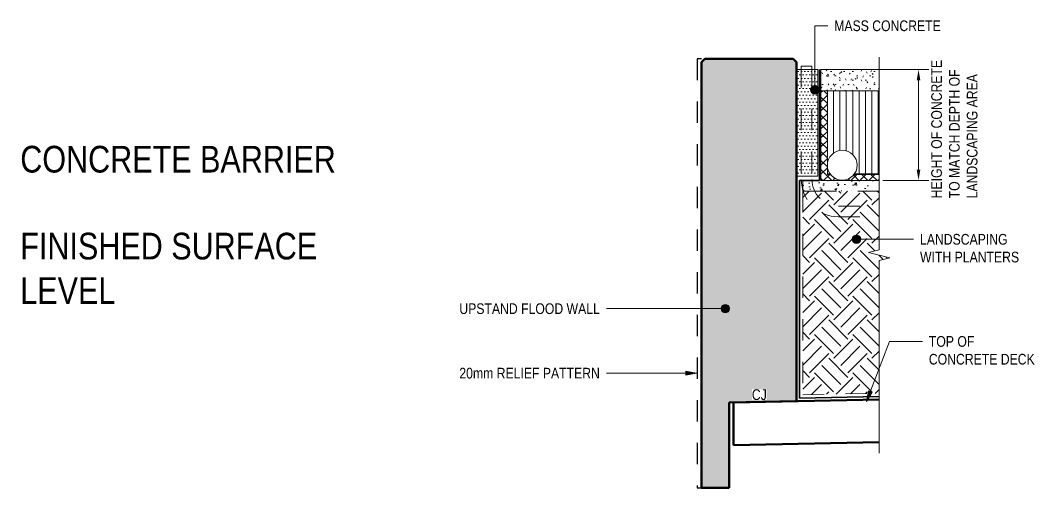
# Model space of a CAD drawing. Header units: metres. Extents: x 305 to 401, y 3 to 1216.
# Drawn here: x 389.468 to 394.224, y 21.18 to 23.372 of the extents above; entities that cross this region are included whole.
import ezdxf

# ---------------------------------------------------------------- set-up
doc = ezdxf.new("R2010")
doc.units = ezdxf.units.M
doc.linetypes.add('JacobsDash', pattern=[0.0045, 0.003, -0.0015])
doc.layers.get('Defpoints').update_dxf_attribs({"color": 41})
for name, color, linetype, lineweight in [('A-ANNO-DIMS', 7, 'Continuous', 9), ('A-DETL', 7, 'Continuous', 13), ('A-DETL-GENF', 7, 'Continuous', 9), ('A-FLOR', 7, 'Continuous', 50), ('A-WALL', 7, 'Continuous', 50), ('G-ANNO-TEXT', 7, 'Continuous', 9)]:
    doc.layers.add(name, color=color, linetype=linetype, lineweight=lineweight)
doc.styles.add('Arial Narrow_1', font='ARIALN.TTF', dxfattribs={"height": 0.125})
doc.styles.add('Arial Narrow_3', font='ARIALN.TTF', dxfattribs={"height": 0.05})
doc.dimstyles.new('Dimension_Standard_O__mm__1', dxfattribs={"dimscale": 0.3048, "dimtxt": 0.051172, "dimasz": 0.164042, "dimexe": 0.15748, "dimexo": 0.098425, "dimgap": 0.098425, "dimtad": 1, "dimdec": 0, "dimlfac": 1000, "dimzin": 0, "dimdsep": 46, "dimtxsty": 'Arial Narrow_3', "dimsah": 1, "dimcen": 0.09, "dimaunit": 1, "dimadec": 4, "dimazin": 0, "dimtfac": 1, "dimtdec": 4, "dimtix": 1, "dimtmove": 0, "dimatfit": 3, "dimfxl": 1, "dimtvp": 1, "dimtfill": 1, "dimtolj": 1, "dimtzin": 0, "dimlwd": 18, "dimlwe": 18, "dimarcsym": 2})
pattern_1 = [(50, (393.55044, 22.258), (0.09255, -0.008094), [0.00968, -0.10645]), (355, (393.55044, 22.258), (-0.017899, 0.09706), [0.00774, -0.08516]), (100.451, (393.55844, 22.258), (0.074652, 0.088957), [0.00822, -0.09047]), (46.184, (393.55044, 22.284), (0.137706, -0.021356), [0.01452, -0.15968]), (96.636, (393.56144, 22.282), (0.120603, 0.12569), [0.01234, -0.1357]), (351.184, (393.55044, 22.284), (0.1206, 0.12569), [0.01161, -0.12774]), (21, (393.56344, 22.278), (0.077022, -0.051948), [0.00968, -0.10645]), (326, (393.56344, 22.278), (0.0314, 0.093568), [0.00774, -0.08516]), (71.451, (393.56944, 22.273), (0.10842, 0.041612), [0.00822, -0.09047]), (37.5, (393.550437, 22.258), (0.0015678, 0.0429498), [0.00067, -0.08346, 0.00067, -0.08578, -0.08548]), (37.5, (393.550437, 22.258), (0.0015678, 0.0429498), [-0.17058, 0.00067, -0.08481]), (7.5, (393.550437, 22.258), (0.033947, 0.0508964), [0.00067, -0.04862, 0.00067, -0.08152, -0.03258]), (7.5, (393.550437, 22.258), (0.033947, 0.0508964), [-0.13148, 0.00067, -0.03191]), (327.5, (393.521437, 22.258), (0.0688804, -0.0029161), [0.00067, -0.03159, 0.00067, -0.09997, -0.13355]), (327.5, (393.521437, 22.258), (0.0688804, -0.0029161), [-0.1329, 0.00067, -0.13288]), (317.5, (393.508437, 22.258), (0.075246, 0.012918), [0.00067, -0.04126, 0.00067, -0.06617, -0.09484]), (317.5, (393.508437, 22.258), (0.075246, 0.012918), [-0.10877, 0.00067, -0.09417])]

# ---------------------------------------------------------------- blocks, each defined once
blk = doc.blocks.new('North_Wall - North_Wall-6845343-DRG-2873123 - SECTION 2')
at = {"layer": 'A-WALL', "linetype": 'JacobsDash', "lineweight": 18, "true_color": 0xc0c0c0}
for points in [[(-1212.5187, 21.1802), (-1212.3887, 21.1802), (-1212.3887, 21.5802), (-1212.0737, 21.5865), (-1212.0737, 23.1757), (-1212.0887, 23.1907), (-1212.5037, 23.1907), (-1212.5187, 23.1757), (-1212.5187, 21.3801)], [(-1212.0737, 23.1757), (-1212.0737, 23.1757), (-1212.0887, 23.1907)]]:
    blk.add_hatch(color=9, dxfattribs=at).paths.add_polyline_path(points)
at = {"layer": 'A-WALL'}
for p, q in [((-1212.5037, 23.1907), (-1212.5187, 23.1757)), ((-1212.5187, 23.1757), (-1212.5187, 21.1802)), ((-1212.5187, 23.1757), (-1212.5187, 23.1757)), ((-1212.0887, 23.1907), (-1212.5037, 23.1907)), ((-1212.5037, 23.1907), (-1212.5037, 23.1907)), ((-1212.0737, 23.1757), (-1212.0887, 23.1907)), ((-1212.0887, 23.1907), (-1212.0887, 23.1907)), ((-1212.0737, 21.5865), (-1212.0737, 23.1757)), ((-1212.0737, 23.1757), (-1212.0737, 23.1757)), ((-1212.3887, 21.5802), (-1212.0737, 21.5865)), ((-1212.3887, 21.1802), (-1212.3887, 21.5802)), ((-1212.5187, 21.1802), (-1212.3887, 21.1802))]:
    blk.add_line(p, q, dxfattribs=at)
blk = doc.blocks.new('CS_DET_BreakLine_ViewScale - Std Break-6877854-DRG-2873123 - SECTION 2')
at = {"layer": 'A-DETL-GENF'}
for p, q in [((-1211.6863, 23.1987), (-1211.6863, 22.2954)), ((-1211.6863, 22.2954), (-1211.7363, 22.2829)), ((-1211.7363, 22.2829), (-1211.6363, 22.2579)), ((-1211.6363, 22.2579), (-1211.6863, 22.2454)), ((-1211.6863, 22.2454), (-1211.6863, 21.3421))]:
    blk.add_line(p, q, dxfattribs=at)
blk = doc.blocks.new('DIMBLOCK14-DRG-2873123 - SECTION 2')
at = {"layer": 'A-ANNO-DIMS', "color": 0, "lineweight": 18, "transparency": 16777216}
for p, q in [((393.4927, 23.1407), (393.7271, 23.1407)), ((393.6791, 22.6708), (393.6791, 23.0907)), ((393.5121, 22.6208), (393.7271, 22.6208))]:
    blk.add_line(p, q, dxfattribs=at)
at = {"layer": 'A-ANNO-DIMS', "color": 0, "transparency": 16777216}
for points in [[(393.6708, 23.0907), (393.6875, 23.0907), (393.6791, 23.1407)], [(393.6708, 22.6708), (393.6875, 22.6708), (393.6791, 22.6208)]]:
    blk.add_solid(points, dxfattribs=at)
at = {"layer": 'Defpoints', "color": 0, "transparency": 16777216}
for p in [(393.4627, 23.1407), (393.6791, 23.1407), (393.4821, 22.6208)]:
    blk.add_point(p, dxfattribs=at)
at = {"layer": 'A-ANNO-DIMS', "color": 0, "lineweight": 18, "transparency": 16777216, "insert": (393.6195, 22.8808), "char_height": 0.05, "attachment_point": 5, "rotation": 90, "style": 'Arial Narrow_3', "bg_fill": 3, "box_fill_scale": 1.1, "bg_fill_color": 256, "bg_fill_true_color": 13158600, "bg_fill_transparency": 0}
blk.add_mtext('\\A1;\u200e', dxfattribs=at)

msp = doc.modelspace()

# ---------------------------------------------------------------- hatches: boundary and pattern name
at = {"layer": 'A-DETL-GENF'}
h = msp.add_hatch(dxfattribs=at)
h.set_pattern_fill('FP_12', color=256, style=0, pattern_type=2)
h.set_pattern_definition([(0, (393.550437, 22.258), (0.00794, 0.01587), [0.00067, -0.0152])])
h.paths.add_polyline_path([(393.1367, 22.6407), (393.2067, 22.6407), (393.2067, 23.1407), (393.1067, 23.1407), (393.1068, 22.6407)])
h = msp.add_hatch(dxfattribs=at)
h.set_pattern_fill('FP_8', color=256, style=0, pattern_type=2)
h.set_pattern_definition([(0, (393.550437, 22.258), (0.08128, 0.02032), [0.00671, -0.05425, 0.00671, -0.37937]), (0, (393.550437, 22.258), (0.08128, 0.02032), [-0.06767, -0.05425, 0.00671, -0.11521, -0.2032]), (0, (393.550437, 22.258), (0.08128, 0.02032), [-0.24384, 0.00671, -0.05425, 0.00671, -0.13553]), (0, (393.550437, 22.258), (0.08128, 0.02032), [-0.31151, -0.03393, 0.00671, -0.09489]), (120, (393.580437, 22.268), (-0.05823764, 0.06023054), [0.00671, -0.05425, 0.00671, -0.37937]), (120, (393.580437, 22.268), (-0.05823764, 0.06023054), [-0.06767, -0.05425, 0.00671, -0.11521, -0.2032]), (120, (393.580437, 22.268), (-0.05823764, 0.06023054), [-0.24384, 0.00671, -0.05425, 0.00671, -0.13553]), (120, (393.580437, 22.268), (-0.05823764, 0.06023054), [-0.31151, -0.03393, 0.00671, -0.09489]), (240, (393.591437, 22.309), (-0.02304236, -0.08055054), [0.00671, -0.05425, 0.00671, -0.37937]), (240, (393.591437, 22.309), (-0.02304236, -0.08055054), [-0.06767, -0.05425, 0.00671, -0.11521, -0.2032]), (240, (393.591437, 22.309), (-0.02304236, -0.08055054), [-0.24384, 0.00671, -0.05425, 0.00671, -0.13553]), (240, (393.591437, 22.309), (-0.02304236, -0.08055054), [-0.31151, -0.03393, 0.00671, -0.09489])])
h.paths.add_polyline_path([(393.2908, 23.0407), (393.4941, 23.0407), (393.4941, 23.1407), (393.2217, 23.1407), (393.2217, 23.0407), (393.2517, 23.0407)])
h = msp.add_hatch(dxfattribs=at)
h.set_pattern_fill('FP_11', color=256, style=0, pattern_type=2)
h.set_pattern_definition([(45, (393.550437, 22.258), (-0.0212132, 0.0212132), []), (135, (393.550437, 22.258), (-0.0212132, -0.0212132), [])])
h.paths.add_polyline_path([(393.3217, 22.6208), (393.4941, 22.6208), (393.4941, 22.6492), (393.3764, 22.6492), (393.3712, 22.6424), (393.3567, 22.6313), (393.3398, 22.6243), (393.3217, 22.6219), (393.3036, 22.6243), (393.2867, 22.6313), (393.2722, 22.6424), (393.267, 22.6492), (393.2517, 22.6492), (393.2517, 23.0407), (393.2217, 23.0407), (393.2217, 22.6208), (393.3121, 22.6208)])
h = msp.add_hatch(dxfattribs=at)
h.set_pattern_fill('FP_9', color=256, style=0, pattern_type=2)
h.set_pattern_definition([(90, (393.550437, 22.258), (-0.03, 2e-18), [])])
h.paths.add_polyline_path([(393.2656, 22.651), (393.2611, 22.6569), (393.2541, 22.6738), (393.2517, 22.6919), (393.2517, 22.651), (393.2611, 22.651)])
h.paths.add_polyline_path([(393.3823, 22.651), (393.4941, 22.651), (393.4941, 23.0407), (393.2517, 23.0407), (393.2517, 22.6919), (393.2541, 22.71), (393.2611, 22.7269), (393.2722, 22.7414), (393.2867, 22.7526), (393.3036, 22.7595), (393.3217, 22.7619), (393.3398, 22.7595), (393.3567, 22.7526), (393.3712, 22.7414), (393.3823, 22.7269), (393.3893, 22.71), (393.3917, 22.6919), (393.3893, 22.6738), (393.3823, 22.6569), (393.3778, 22.651), (393.3816, 22.651)])
h = msp.add_hatch(dxfattribs=at)
h.set_pattern_fill('FP_13', color=256, style=0, pattern_type=2)
h.set_pattern_definition(pattern_1)
h.paths.add_polyline_path([(393.1367, 22.5707), (393.2217, 22.5707), (393.4941, 22.5847), (393.4941, 22.6228), (393.1367, 22.6202), (393.1367, 22.5847)])
h = msp.add_hatch(dxfattribs=at)
h.set_pattern_fill('FP_10', color=256, style=0, pattern_type=2)
h.set_pattern_definition([(315, (393.55044, 22.258), (0.179605, 0), [0.127, -0.127]), (315, (393.58444, 22.292), (0.179605, 0), [0.127, -0.127]), (315, (393.61744, 22.326), (0.179605, 0), [0.127, -0.127]), (45, (393.64044, 22.326), (0, 0.179605), [0.127, -0.127]), (45, (393.67344, 22.292), (0, 0.179605), [0.127, -0.127]), (45, (393.70744, 22.258), (0, 0.179605), [0.127, -0.127])])
h.paths.add_polyline_path([(393.1367, 21.616), (393.4941, 21.6226), (393.4941, 22.2454), (393.5441, 22.2579), (393.4441, 22.2829), (393.4941, 22.2954), (393.4941, 22.5707), (393.1367, 22.5707), (393.1367, 21.6584)])
h = msp.add_hatch(dxfattribs=at)
h.set_pattern_fill('FP_13', color=256, style=0, pattern_type=2)
h.set_pattern_definition(pattern_1)
h.paths.add_polyline_path([(393.4941, 22.5707), (393.4941, 22.5847), (393.2217, 22.5707), (393.2908, 22.5707)])
at = {"layer": 'G-ANNO-TEXT'}
h = msp.add_hatch(color=256, dxfattribs=at)
edge = h.paths.add_edge_path()
edge.add_arc((393.193, 23.0459), 0.02, 0, 360)
h = msp.add_hatch(color=256, dxfattribs=at)
edge = h.paths.add_edge_path()
edge.add_arc((393.3885, 22.3448), 0.02, 0, 360)
h = msp.add_hatch(color=256, dxfattribs=at)
edge = h.paths.add_edge_path()
edge.add_arc((392.7734, 22.0196), 0.02, 0, 360)
for points in [[(392.6379, 21.7172), (392.5879, 21.726), (392.5879, 21.7084)], [(393.4349, 21.5851), (393.4612, 21.6286), (393.4447, 21.635)]]:
    msp.add_hatch(color=256, dxfattribs=at).paths.add_polyline_path(points)

# ---------------------------------------------------------------- linework, layer by layer
at = {"layer": 'A-DETL', "color": 8, "linetype": 'JacobsDash', "lineweight": 25, "true_color": 0x808080}
for p, q in [((392.6617, 23.1907), (392.6418, 23.1907)), ((392.6418, 23.1907), (392.6418, 21.1802)), ((392.6418, 21.1802), (392.6617, 21.1802))]:
    msp.add_line(p, q, dxfattribs=at)
at = {"layer": 'A-DETL', "lineweight": 18}
for p, q in [((393.2067, 23.1407), (393.1067, 23.1407)), ((393.1067, 23.1407), (393.1067, 22.6407)), ((393.2067, 23.1407), (393.1067, 23.1407)), ((393.1067, 22.6407), (393.1067, 23.1407)), ((393.2067, 22.6407), (393.2067, 23.1407)), ((393.2067, 22.6407), (393.2067, 23.1407)), ((393.4941, 23.1407), (393.2217, 23.1407)), ((393.2217, 23.1407), (393.2217, 23.0407)), ((393.2217, 22.6208), (393.2217, 23.0987)), ((393.2217, 22.6208), (393.2217, 23.0407)), ((393.2217, 23.0407), (393.2517, 23.0407)), ((393.4941, 23.0407), (393.2517, 23.0407)), ((393.2517, 23.0407), (393.2517, 22.6492)), ((393.1067, 22.6407), (393.2067, 22.6407)), ((393.2067, 22.6407), (393.1067, 22.6407)), ((393.2517, 22.651), (393.2656, 22.651)), ((393.2517, 22.6492), (393.267, 22.6492)), ((393.3764, 22.6492), (393.4941, 22.6492)), ((393.3778, 22.651), (393.4941, 22.651)), ((393.1367, 22.6202), (393.1367, 22.5707)), ((393.4941, 22.6208), (393.2217, 22.6208))]:
    msp.add_line(p, q, dxfattribs=at)
at = {"layer": 'A-DETL', "color": 143, "linetype": 'JacobsDash', "lineweight": 18, "true_color": 0x78aac8}
for p, q in [((393.1295, 23.1557), (393.1295, 22.6254)), ((393.1295, 23.1557), (393.1795, 23.1557)), ((393.1795, 23.1557), (393.1795, 22.6254)), ((393.3045, 22.5004), (393.4895, 22.5004)), ((393.3045, 22.4504), (393.4895, 22.4504))]:
    msp.add_line(p, q, dxfattribs=at)
at = {"layer": 'A-DETL', "color": 5, "lineweight": 35, "true_color": 0x0000ff}
for p, q in [((393.2142, 22.6207), (393.2142, 23.1407)), ((393.1217, 21.6007), (393.1217, 22.6207)), ((393.2142, 22.6207), (393.1217, 22.6207)), ((393.1217, 21.6007), (393.4941, 21.6076))]:
    msp.add_line(p, q, dxfattribs=at)
at = {"layer": 'A-DETL', "linetype": 'JacobsDash', "lineweight": 18}
for p, q in [((393.2217, 22.5707), (393.1367, 22.5707)), ((393.1367, 22.5707), (393.1367, 21.616)), ((393.4941, 22.5707), (393.2217, 22.5707)), ((393.1367, 21.616), (393.4941, 21.6226))]:
    msp.add_line(p, q, dxfattribs=at)
at = {"layer": 'A-DETL', "color": 143, "lineweight": 18, "true_color": 0x78aac8}
msp.add_circle((393.3217, 22.6919), 0.07, dxfattribs=at)
for start, end in [(0, 180), (180, 360)]:
    msp.add_arc((393.3217, 22.6919), 0.07, start, end, dxfattribs=at)
at = {"layer": 'A-DETL', "color": 143, "linetype": 'JacobsDash', "lineweight": 18, "true_color": 0x78aac8}
for radius in [0.175, 0.125]:
    msp.add_arc((393.3045, 22.6254), radius, 180, 270, dxfattribs=at)
at = {"layer": 'A-FLOR'}
for p, q in [((393.4941, 21.5931), (392.8117, 21.5801)), ((392.8117, 21.5802), (392.8117, 21.3801)), ((392.8117, 21.3801), (393.4941, 21.3931))]:
    msp.add_line(p, q, dxfattribs=at)
at = {"layer": 'G-ANNO-TEXT'}
for p, q in [((393.193, 23.3458), (393.254, 23.3458)), ((393.193, 23.0459), (393.193, 23.3458)), ((393.3885, 22.3448), (393.6562, 22.3448)), ((392.2178, 22.0196), (392.2165, 22.0196)), ((392.7734, 22.0196), (392.2178, 22.0196)), ((393.4349, 21.5851), (393.5436, 21.866)), ((393.5436, 21.866), (393.6976, 21.866)), ((392.2178, 21.7172), (392.2165, 21.7172)), ((392.6379, 21.7172), (392.2178, 21.7172)), ((392.6379, 21.7172), (392.5879, 21.726)), ((392.5879, 21.726), (392.5879, 21.7084)), ((392.5879, 21.7084), (392.6379, 21.7172)), ((393.4447, 21.635), (393.4349, 21.5851)), ((393.4349, 21.5851), (393.4612, 21.6286)), ((393.4612, 21.6286), (393.4447, 21.635))]:
    msp.add_line(p, q, dxfattribs=at)
for centre in [(393.193, 23.0459), (393.3885, 22.3448), (392.7734, 22.0196)]:
    msp.add_circle(centre, 0.02, dxfattribs=at)

# ---------------------------------------------------------------- block references
at = {"layer": 'A-DETL-GENF'}
msp.add_blockref('CS_DET_BreakLine_ViewScale - Std Break-6877854-DRG-2873123 - SECTION 2', (1605.1804, 0), dxfattribs=at)
at = {"layer": 'A-WALL'}
msp.add_blockref('North_Wall - North_Wall-6845343-DRG-2873123 - SECTION 2', (1605.1804, 0), dxfattribs=at)

# ---------------------------------------------------------------- texts
at = {"layer": 'G-ANNO-TEXT', "attachment_point": 1, "bg_fill": 3, "box_fill_scale": 1, "bg_fill_color": 256, "bg_fill_transparency": 0}
for s, insert, char_height, style in [('MASS CONCRETE', (393.284, 23.3708), 0.05, 'Arial Narrow_3'), ('CONCRETE BARRIER ', (389.4679, 22.7828), 0.125, 'Arial Narrow_1'), ('FINISHED SURFACE', (389.4679, 22.3754), 0.125, 'Arial Narrow_1'), ('LANDSCAPING', (393.6862, 22.3698), 0.05, 'Arial Narrow_3'), ('WITH PLANTERS', (393.6862, 22.2865), 0.05, 'Arial Narrow_3'), ('LEVEL', (389.4679, 22.167), 0.125, 'Arial Narrow_1'), ('UPSTAND FLOOD WALL', (391.5264, 22.0446), 0.05, 'Arial Narrow_3'), ('TOP OF', (393.7276, 21.891), 0.05, 'Arial Narrow_3'), ('CONCRETE DECK', (393.7276, 21.8076), 0.05, 'Arial Narrow_3'), ('20mm RELIEF PATTERN', (391.5264, 21.7422), 0.05, 'Arial Narrow_3')]:
    msp.add_mtext(s, dxfattribs=dict(at, insert=insert, char_height=char_height, style=style))
at = {"layer": 'G-ANNO-TEXT', "char_height": 0.05, "attachment_point": 1, "rotation": 90, "style": 'Arial Narrow_3', "bg_fill": 3, "box_fill_scale": 1, "bg_fill_color": 256, "bg_fill_true_color": 13158600, "bg_fill_transparency": 0}
for s, insert in [('TO MATCH DEPTH OF ', (393.8221, 22.5367)), ('LANDSCAPING AREA', (393.9055, 22.5367))]:
    msp.add_mtext(s, dxfattribs=dict(at, insert=insert))

# ---------------------------------------------------------------- next in the draw order: texts
at = {"layer": 'G-ANNO-TEXT', "insert": (392.8978, 21.6415), "char_height": 0.05, "attachment_point": 1, "style": 'Arial Narrow_3', "bg_fill": 3, "box_fill_scale": 1, "bg_fill_color": 256, "bg_fill_transparency": 0}
msp.add_mtext('CJ', dxfattribs=at)

# ---------------------------------------------------------------- next in the draw order: dimensions: what is measured, and where the dimension line sits
at = {"layer": 'A-ANNO-DIMS', "lineweight": 18}
dim = msp.add_linear_dim(base=(393.6791, 23.1407), p1=(393.4821, 22.6208), p2=(393.4627, 23.1407), angle=90, text='\u200e', dimstyle='Dimension_Standard_O__mm__1', override={"dimpost": '<>', "dimfxl": 0.520314}, dxfattribs=at)
dim.commit()
dim.dimension.update_dxf_attribs({"geometry": 'DIMBLOCK14-DRG-2873123 - SECTION 2', "text_midpoint": (393.6195, 22.8808)})

# ---------------------------------------------------------------- next in the draw order: texts
at = {"layer": 'G-ANNO-TEXT', "insert": (393.7388, 22.5367), "char_height": 0.05, "attachment_point": 1, "rotation": 90, "style": 'Arial Narrow_3', "bg_fill": 3, "box_fill_scale": 1, "bg_fill_color": 256, "bg_fill_true_color": 13158600, "bg_fill_transparency": 0}
msp.add_mtext('HEIGHT OF CONCRETE ', dxfattribs=at)

doc.saveas('drawing.dxf')
